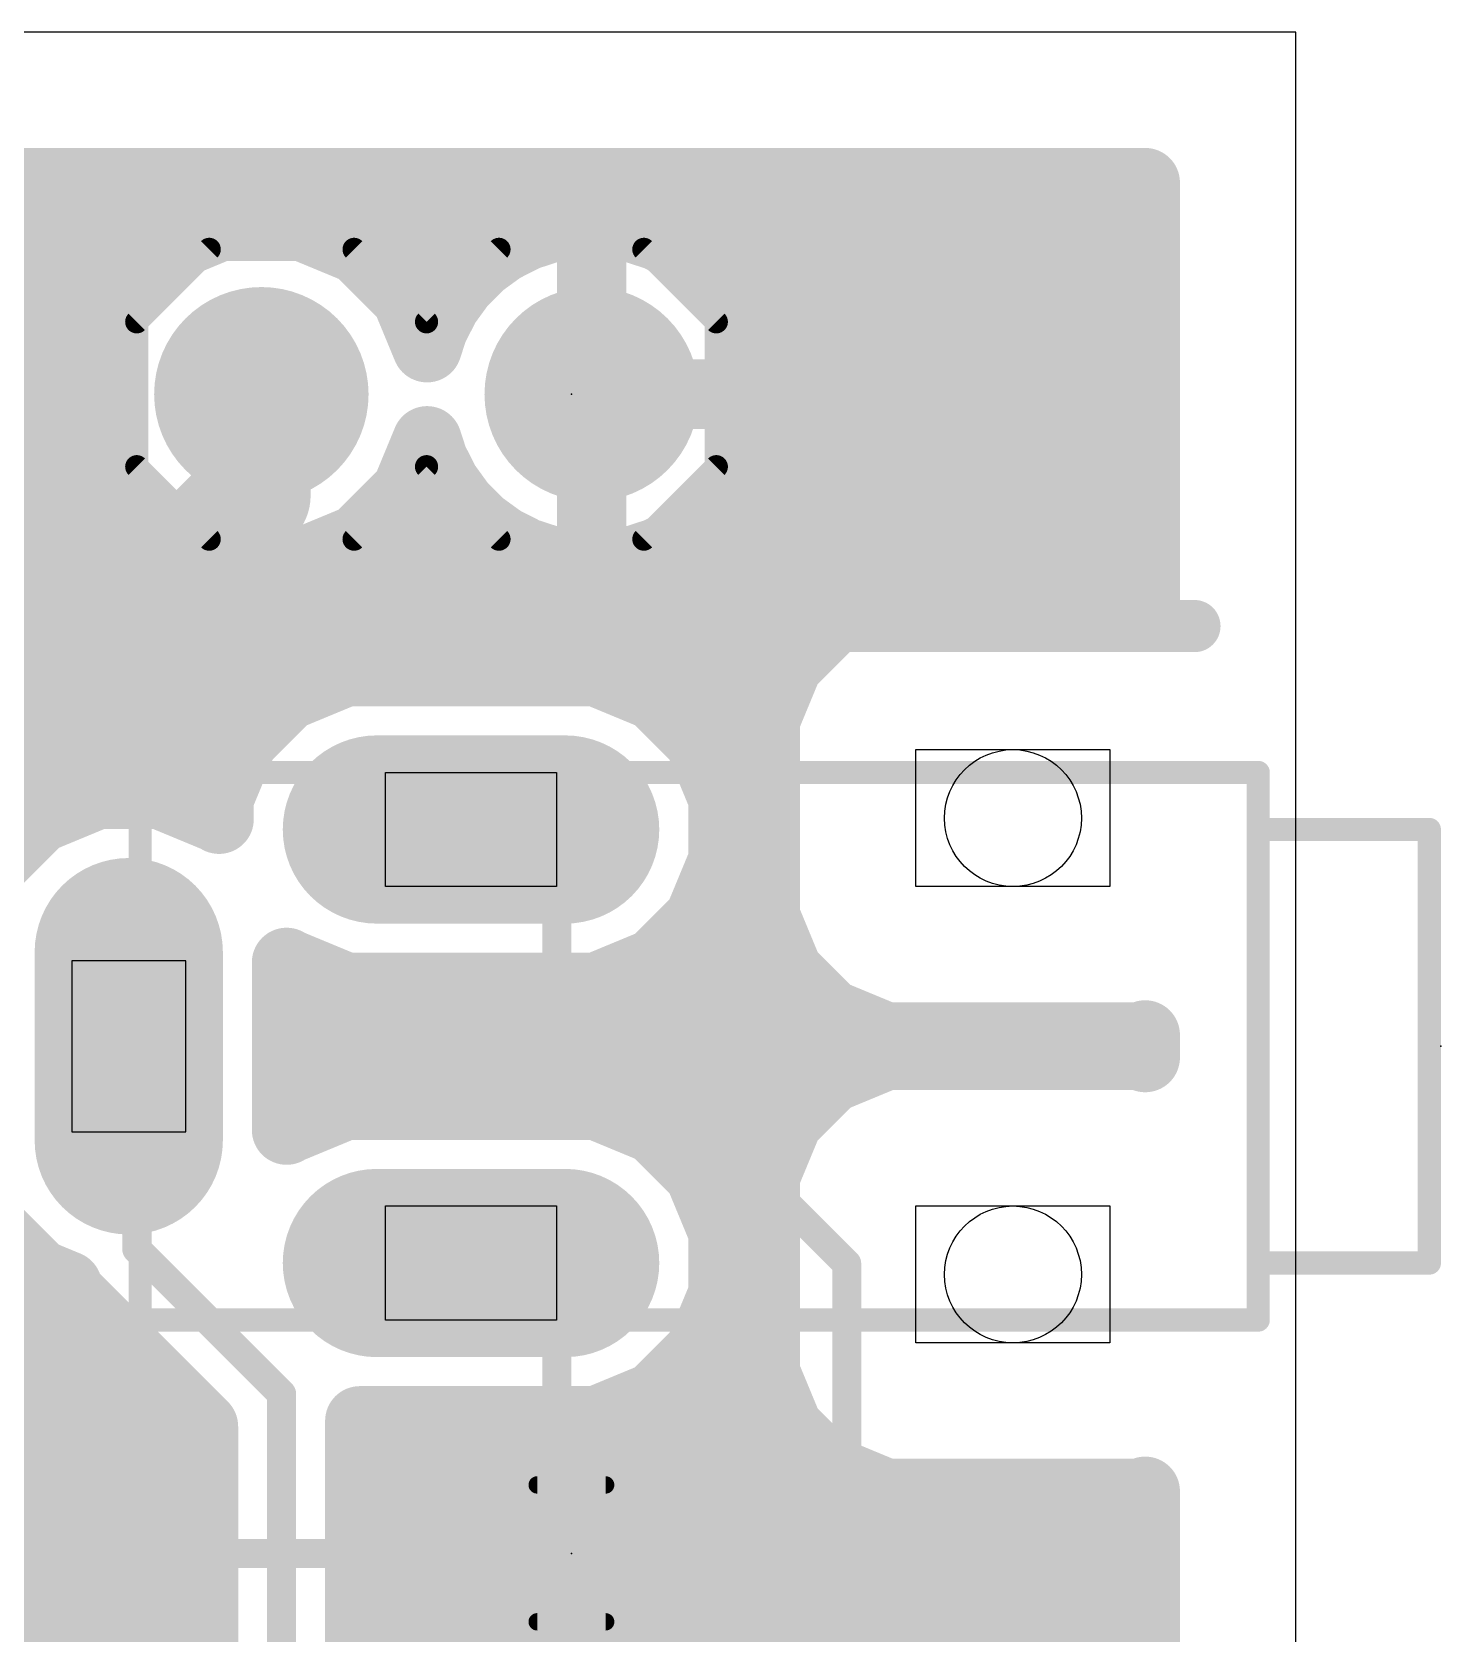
# Model space of a CAD drawing. Extents: x -0.2 to 38.1, y -0.7 to 65.1.
# Drawn here: x 25.75 to 38.1, y 50.73 to 64.77 of the extents above; entities that cross this region are included whole.
import ezdxf

# ---------------------------------------------------------------- set-up
doc = ezdxf.new("R2010")
doc.units = 0
for name, color, linetype in [('1', 22, 'CONTINUOUS'), ('16', 175, 'CONTINUOUS'), ('17', 82, 'CONTINUOUS'), ('20', 7, 'CONTINUOUS'), ('21', 253, 'CONTINUOUS'), ('23', 7, 'CONTINUOUS'), ('46', 140, 'CONTINUOUS'), ('51', 253, 'CONTINUOUS')]:
    doc.layers.add(name, color=color, linetype=linetype)

# ---------------------------------------------------------------- blocks, each defined once
blk = doc.blocks.new('RECT')
blk.add_solid([(-0.5, -0.5), (0.5, -0.5), (-0.5, 0.5), (0.5, 0.5)])
blk = doc.blocks.new('ROUNDP')
at = {"const_width": 0.5}
blk.add_lwpolyline([(0, -0.25, 1), (0, 0.25, 1), (0, -0.25)], format="xyb", dxfattribs=at)
blk = doc.blocks.new('LONGP100')
at = {"const_width": 1}
blk.add_lwpolyline([(-0.5, 0), (0.5, 0)], dxfattribs=at)
at = {"const_width": 0.5}
for points in [[(-0.5, 0.25, 1), (-0.5, -0.25)], [(0.5, -0.25, 1), (0.5, 0.25)]]:
    blk.add_lwpolyline(points, format="xyb", dxfattribs=at)

msp = doc.modelspace()

# ---------------------------------------------------------------- linework, layer by layer
at = {"layer": '1'}
for points, const_width in [([(27.686, 60.706), (27.686, 61.595)], 1.016), ([(27.686, 61.595), (27.7622, 61.595)], 0.6604), ([(22.225, 55.245), (27.686, 60.706)], 1.016), ([(30.353, 57.658), (29.6, 57.78)], 0.254), ([(30.353, 56.515), (30.353, 57.658)], 0.254), ([(32.893, 53.975), (30.353, 56.515)], 0.254), ([(30.353, 53.975), (29.6, 53.98)], 0.254), ([(30.353, 52.324), (30.353, 53.975)], 0.254), ([(32.893, 51.562), (32.893, 53.975)], 0.254), ([(30.48, 52.197), (30.353, 52.324)], 0.254), ([(30.48, 49.403), (30.48, 52.197)], 0.254), ([(35.052, 49.403), (32.893, 51.562)], 0.254), ([(25.273, 51.435), (29.58, 51.435)], 0.254), ([(31.496, 51.435), (31.38, 51.435)], 0.254), ([(31.496, 51.054), (31.496, 51.435)], 0.254), ([(33.655, 48.895), (31.496, 51.054)], 0.254)]:
    msp.add_lwpolyline(points, dxfattribs=dict(at, const_width=const_width))
for points, const_width in [([(27.94, 61.595, 1), (27.432, 61.595)], 0.508), ([(27.686, 61.7601, 1), (27.686, 61.4299)], 0.3302), ([(27.7622, 61.4299, 1), (27.7622, 61.7601)], 0.3302), ([(27.8656, 60.5264, 1), (27.5064, 60.8856)], 0.508), ([(27.432, 60.706, 1), (27.94, 60.706)], 0.508), ([(29.6102, 57.8427, 1), (29.5898, 57.7173)], 0.127), ([(30.4165, 57.658, 1), (30.2895, 57.658)], 0.127), ([(30.3428, 57.5953, 1), (30.3632, 57.7207)], 0.127), ([(30.3979, 56.5599, 1), (30.3081, 56.4701)], 0.127), ([(30.2895, 56.515, 1), (30.4165, 56.515)], 0.127), ([(29.6004, 54.0435, 1), (29.5996, 53.9165)], 0.127), ([(30.4165, 53.975, 1), (30.2895, 53.975)], 0.127), ([(30.3526, 53.9115, 1), (30.3534, 54.0385)], 0.127), ([(32.9565, 53.975, 1), (32.8295, 53.975)], 0.127), ([(32.8481, 53.9301, 1), (32.9379, 54.0199)], 0.127), ([(30.3979, 52.3689, 1), (30.3081, 52.2791)], 0.127), ([(30.2895, 52.324, 1), (30.4165, 52.324)], 0.127), ([(30.5435, 52.197, 1), (30.4165, 52.197)], 0.127), ([(30.4351, 52.1521, 1), (30.5249, 52.2419)], 0.127), ([(32.9379, 51.6069, 1), (32.8481, 51.5171)], 0.127), ([(29.58, 51.3715, 1), (29.58, 51.4985)], 0.127), ([(31.38, 51.4985, 1), (31.38, 51.3715)], 0.127), ([(31.5595, 51.435, 1), (31.4325, 51.435)], 0.127), ([(31.496, 51.3715, 1), (31.496, 51.4985)], 0.127), ([(32.8295, 51.562, 1), (32.9565, 51.562)], 0.127), ([(31.5409, 51.0989, 1), (31.4511, 51.0091)], 0.127), ([(31.4325, 51.054, 1), (31.5595, 51.054)], 0.127)]:
    msp.add_lwpolyline(points, format="xyb", dxfattribs=dict(at, const_width=const_width))
at = {"layer": '16'}
for points, const_width in [([(6.6298, 63.4492), (35.5092, 63.4492)], 0.6096), ([(35.5092, 63.4492), (35.5092, 59.7815)], 0.6096), ([(6.6557, 63.3984), (35.5092, 63.3984)], 0.6096), ([(27.4641, 63.0936), (26.9133, 62.8655)], 0.6096), ([(28.0603, 63.0936), (27.4641, 63.0936)], 0.6096), ([(28.6111, 62.8655), (28.0603, 63.0936)], 0.6096), ([(30.3069, 63.0567), (30.0825, 62.9838)], 0.6096), ([(30.5399, 63.0936), (30.3069, 63.0567)], 0.6096), ([(30.6578, 63.0936), (30.5399, 63.0936)], 0.6096), ([(30.7757, 63.0936), (30.6578, 63.0936)], 0.6096), ([(30.6578, 63.0936), (30.6578, 61.595)], 0.6096), ([(30.6578, 61.595), (30.6578, 63.0936)], 0.6096), ([(31.0087, 63.0567), (30.7757, 63.0936)], 0.6096), ([(31.2331, 62.9838), (31.0087, 63.0567)], 0.6096), ([(30.0825, 62.9838), (29.8724, 62.8767)], 0.6096), ([(31.4432, 62.8767), (31.2331, 62.9838)], 0.6096), ([(17.5942, 62.7888), (26.8367, 62.7888)], 0.6096), ([(26.9133, 62.8655), (26.4917, 62.4439)], 0.6096), ([(29.0327, 62.4439), (28.6111, 62.8655)], 0.6096), ([(28.6877, 62.7888), (29.7514, 62.7888)], 0.6096), ([(29.8724, 62.8767), (29.6815, 62.7381)], 0.6096), ([(30.6578, 62.7888), (30.6578, 62.7888)], 0.6096), ([(31.6341, 62.7381), (31.4432, 62.8767)], 0.6096), ([(31.5642, 62.7888), (35.5092, 62.7888)], 0.6096), ([(29.6815, 62.7381), (29.5147, 62.5713)], 0.6096), ([(31.8009, 62.5713), (31.6341, 62.7381)], 0.6096), ([(29.5147, 62.5713), (29.3761, 62.3804)], 0.6096), ([(31.9395, 62.3804), (31.8009, 62.5713)], 0.6096), ([(26.4917, 62.4439), (26.2636, 61.8931)], 0.6096), ([(29.2149, 62.0038), (29.0327, 62.4439)], 0.6096), ([(29.3761, 62.3804), (29.269, 62.1703)], 0.6096), ([(32.0466, 62.1703), (31.9395, 62.3804)], 0.6096), ([(18.0721, 62.1792), (26.3821, 62.1792)], 0.6096), ([(29.1423, 62.1792), (29.2736, 62.1792)], 0.6096), ([(29.269, 62.1703), (29.2149, 62.0038)], 0.6096), ([(30.6578, 62.1792), (30.6578, 62.1792)], 0.6096), ([(32.0421, 62.1792), (35.5092, 62.1792)], 0.6096), ([(32.1195, 61.9459), (32.0466, 62.1703)], 0.6096), ([(32.1564, 61.7129), (32.1195, 61.9459)], 0.6096), ([(26.2636, 61.8931), (26.2636, 61.2969)], 0.6096), ([(32.1564, 61.595), (32.1564, 61.7129)], 0.6096), ([(18.1864, 61.5696), (26.2636, 61.5696)], 0.6096), ([(30.6578, 60.0964), (30.6578, 61.595)], 0.6096), ([(30.6578, 61.595), (30.6578, 61.595)], 0.6096), ([(30.6578, 61.595), (30.6578, 60.0964)], 0.6096), ([(32.1564, 61.595), (30.6578, 61.595)], 0.6096), ([(30.6578, 61.595), (30.6578, 61.595)], 0.6096), ([(30.6578, 61.595), (32.1564, 61.595)], 0.6096), ([(30.6578, 61.595), (30.6578, 61.595)], 0.6096), ([(30.6578, 61.5696), (30.6578, 61.5696)], 0.6096), ([(32.1564, 61.4771), (32.1564, 61.595)], 0.6096), ([(32.1564, 61.5696), (35.5092, 61.5696)], 0.6096), ([(32.1195, 61.2441), (32.1564, 61.4771)], 0.6096), ([(26.2636, 61.2969), (26.4917, 60.7461)], 0.6096), ([(32.0466, 61.0197), (32.1195, 61.2441)], 0.6096), ([(29.0327, 60.7461), (29.2149, 61.1862)], 0.6096), ([(29.2149, 61.1862), (29.269, 61.0197)], 0.6096), ([(18.0462, 60.96), (26.4032, 60.96)], 0.6096), ([(29.1212, 60.96), (29.2994, 60.96)], 0.6096), ([(29.269, 61.0197), (29.3761, 60.8096)], 0.6096), ([(30.6578, 60.96), (30.6578, 60.96)], 0.6096), ([(31.9395, 60.8096), (32.0466, 61.0197)], 0.6096), ([(32.0162, 60.96), (35.5092, 60.96)], 0.6096), ([(29.3761, 60.8096), (29.5147, 60.6187)], 0.6096), ([(31.8009, 60.6187), (31.9395, 60.8096)], 0.6096), ([(26.4917, 60.7461), (26.9133, 60.3245)], 0.6096), ([(28.6111, 60.3245), (29.0327, 60.7461)], 0.6096), ([(29.5147, 60.6187), (29.6815, 60.4519)], 0.6096), ([(31.6341, 60.4519), (31.8009, 60.6187)], 0.6096), ([(29.6815, 60.4519), (29.8724, 60.3133)], 0.6096), ([(31.4432, 60.3133), (31.6341, 60.4519)], 0.6096), ([(17.5243, 60.3504), (26.8875, 60.3504)], 0.6096), ([(26.9133, 60.3245), (27.4641, 60.0964)], 0.6096), ([(28.0603, 60.0964), (28.6111, 60.3245)], 0.6096), ([(28.6369, 60.3504), (29.8213, 60.3504)], 0.6096), ([(29.8724, 60.3133), (30.0825, 60.2062)], 0.6096), ([(30.6578, 60.3504), (30.6578, 60.3504)], 0.6096), ([(31.2331, 60.2062), (31.4432, 60.3133)], 0.6096), ([(31.4943, 60.3504), (35.5092, 60.3504)], 0.6096), ([(27.4641, 60.0964), (28.0603, 60.0964)], 0.6096), ([(30.0825, 60.2062), (30.3069, 60.1333)], 0.6096), ([(30.3069, 60.1333), (30.5399, 60.0964)], 0.6096), ([(30.5399, 60.0964), (30.6578, 60.0964)], 0.6096), ([(30.6578, 60.0964), (30.7757, 60.0964)], 0.6096), ([(30.7757, 60.0964), (31.0087, 60.1333)], 0.6096), ([(31.0087, 60.1333), (31.2331, 60.2062)], 0.6096), ([(33.2373, 59.8008), (32.7518, 59.5997)], 0.6096), ([(35.4627, 59.8008), (33.2373, 59.8008)], 0.6096), ([(35.5092, 59.7815), (35.4627, 59.8008)], 0.6096), ([(14.732, 59.7408), (33.0924, 59.7408)], 0.6096), ([(32.7518, 59.5997), (32.3803, 59.2282)], 0.6096), ([(17.7841, 59.1312), (28.4211, 59.1312)], 0.6096), ([(28.4997, 59.1638), (27.9911, 58.9531)], 0.6096), ([(30.7003, 59.1638), (28.4997, 59.1638)], 0.6096), ([(31.2089, 58.9531), (30.7003, 59.1638)], 0.6096), ([(30.779, 59.1312), (32.3401, 59.1312)], 0.6096), ([(32.3803, 59.2282), (32.1792, 58.7427)], 0.6096), ([(27.9911, 58.9531), (27.6019, 58.5639)], 0.6096), ([(31.5981, 58.5639), (31.2089, 58.9531)], 0.6096), ([(32.1792, 58.7427), (32.1792, 57.0173)], 0.6096), ([(27.6019, 58.5639), (27.3912, 58.0553)], 0.6096), ([(31.8088, 58.0553), (31.5981, 58.5639)], 0.6096), ([(17.9988, 58.5216), (27.5844, 58.5216)], 0.6096), ([(31.6156, 58.5216), (32.1792, 58.5216)], 0.6096), ([(26.3247, 58.0888), (25.8161, 57.8781)], 0.6096), ([(26.8753, 58.0888), (26.3247, 58.0888)], 0.6096), ([(27.3839, 57.8781), (26.8753, 58.0888)], 0.6096), ([(27.3912, 58.0553), (27.3912, 57.8708)], 0.6096), ([(31.8088, 57.5047), (31.8088, 58.0553)], 0.6096), ([(17.9988, 57.912), (25.8979, 57.912)], 0.6096), ([(25.8161, 57.8781), (25.4269, 57.4889)], 0.6096), ([(27.3021, 57.912), (27.3912, 57.912)], 0.6096), ([(27.3912, 57.8708), (27.3839, 57.8781)], 0.6096), ([(31.8088, 57.912), (32.1792, 57.912)], 0.6096), ([(31.5981, 56.9961), (31.8088, 57.5047)], 0.6096), ([(31.725, 57.3024), (32.1792, 57.3024)], 0.6096), ([(31.2089, 56.6069), (31.5981, 56.9961)], 0.6096), ([(32.1792, 57.0173), (32.3803, 56.5318)], 0.6096), ([(27.9838, 55.1458), (27.9838, 56.6142)], 0.6096), ([(27.9838, 56.6142), (27.9911, 56.6069)], 0.6096), ([(27.9911, 56.6069), (28.4997, 56.3962)], 0.6096), ([(30.7003, 56.3962), (31.2089, 56.6069)], 0.6096), ([(31.2948, 56.6928), (32.3136, 56.6928)], 0.6096), ([(32.3803, 56.5318), (32.7518, 56.1603)], 0.6096), ([(28.4997, 56.3962), (30.7003, 56.3962)], 0.6096), ([(32.7518, 56.1603), (33.2373, 55.9592)], 0.6096), ([(27.9838, 56.0832), (32.9379, 56.0832)], 0.6096), ([(33.2373, 55.9592), (35.4627, 55.9592)], 0.6096), ([(35.4627, 55.9592), (35.5092, 55.9785)], 0.6096), ([(35.5092, 55.9785), (35.5092, 55.7815)], 0.6096), ([(33.2373, 55.8008), (32.7518, 55.5997)], 0.6096), ([(35.4627, 55.8008), (33.2373, 55.8008)], 0.6096), ([(35.5092, 55.7815), (35.4627, 55.8008)], 0.6096), ([(26.67, 55.245), (26.6, 55.88)], 0.254), ([(32.7518, 55.5997), (32.3803, 55.2282)], 0.6096), ([(27.9838, 55.4736), (32.6257, 55.4736)], 0.6096), ([(28.4997, 55.3638), (27.9911, 55.1531)], 0.6096), ([(30.7003, 55.3638), (28.4997, 55.3638)], 0.6096), ([(31.2089, 55.1531), (30.7003, 55.3638)], 0.6096), ([(32.3803, 55.2282), (32.1792, 54.7427)], 0.6096), ([(26.67, 54.102), (26.67, 55.245)], 0.254), ([(27.9911, 55.1531), (27.9838, 55.1458)], 0.6096), ([(31.5981, 54.7639), (31.2089, 55.1531)], 0.6096), ([(31.498, 54.864), (32.2294, 54.864)], 0.6096), ([(31.8088, 54.2553), (31.5981, 54.7639)], 0.6096), ([(32.1792, 54.7427), (32.1792, 53.0173)], 0.6096), ([(25.4269, 54.2711), (25.8161, 53.8819)], 0.6096), ([(31.8088, 53.7047), (31.8088, 54.2553)], 0.6096), ([(31.8088, 54.2544), (32.1792, 54.2544)], 0.6096), ([(27.94, 52.832), (26.67, 54.102)], 0.254), ([(25.8161, 53.8819), (26.0609, 53.7805)], 0.6096), ([(26.0609, 53.7805), (26.0886, 53.7135)], 0.6096), ([(17.9988, 53.6448), (26.1573, 53.6448)], 0.6096), ([(26.0886, 53.7135), (27.2542, 52.5479)], 0.6096), ([(31.5981, 53.1961), (31.8088, 53.7047)], 0.6096), ([(31.784, 53.6448), (32.1792, 53.6448)], 0.6096), ([(31.2089, 52.8069), (31.5981, 53.1961)], 0.6096), ([(17.9988, 53.0352), (26.7669, 53.0352)], 0.6096), ([(31.4372, 53.0352), (32.1792, 53.0352)], 0.6096), ([(32.1792, 53.0173), (32.3803, 52.5318)], 0.6096), ([(30.7003, 52.5962), (31.2089, 52.8069)], 0.6096), ([(27.94, 49.657), (27.94, 52.832)], 0.254), ([(27.2542, 52.5479), (27.2542, 49.5206)], 0.6096), ([(28.6258, 49.9411), (28.6258, 52.5962)], 0.6096), ([(28.6258, 52.5962), (30.7003, 52.5962)], 0.6096), ([(32.3803, 52.5318), (32.7518, 52.1603)], 0.6096), ([(18.2673, 52.4256), (27.2542, 52.4256)], 0.6096), ([(28.6258, 52.4256), (32.4865, 52.4256)], 0.6096), ([(32.7518, 52.1603), (33.2373, 51.9592)], 0.6096), ([(33.2373, 51.9592), (35.4627, 51.9592)], 0.6096), ([(35.4627, 51.9592), (35.5092, 51.9785)], 0.6096), ([(35.5092, 51.9785), (35.5092, 10.7188)], 0.6096), ([(18.8769, 51.816), (27.2542, 51.816)], 0.6096), ([(28.6258, 51.816), (35.5092, 51.816)], 0.6096), ([(19.1008, 51.2064), (27.2542, 51.2064)], 0.6096), ([(28.6258, 51.2064), (35.5092, 51.2064)], 0.6096), ([(19.1008, 50.5968), (27.2542, 50.5968)], 0.6096), ([(28.6258, 50.5968), (35.5092, 50.5968)], 0.6096)]:
    msp.add_lwpolyline(points, dxfattribs=dict(at, const_width=const_width))
for points, const_width in [([(35.6616, 63.4492, 1), (35.3568, 63.4492)], 0.3048), ([(35.5092, 63.2968, 1), (35.5092, 63.6016)], 0.3048), ([(35.5092, 63.246, 1), (35.5092, 63.5508)], 0.3048), ([(27.4641, 63.246, 1), (27.4641, 62.9412)], 0.3048), ([(27.5224, 62.9528, 1), (27.4058, 63.2344)], 0.3048), ([(28.1186, 63.2344, 1), (28.002, 62.9528)], 0.3048), ([(28.0603, 62.9412, 1), (28.0603, 63.246)], 0.3048), ([(30.283, 63.2072, 1), (30.3307, 62.9062)], 0.3048), ([(30.354, 62.9118, 1), (30.2598, 63.2016)], 0.3048), ([(30.5399, 63.246, 1), (30.5399, 62.9412)], 0.3048), ([(30.6578, 63.246, 1), (30.6578, 62.9412)], 0.3048), ([(30.8102, 63.0936, 1), (30.5054, 63.0936)], 0.3048), ([(30.8102, 63.0936, 1), (30.5054, 63.0936)], 0.3048), ([(30.5637, 62.9431, 1), (30.516, 63.2441)], 0.3048), ([(30.7996, 63.2441, 1), (30.7519, 62.9431)], 0.3048), ([(30.6578, 62.9412, 1), (30.6578, 63.246)], 0.3048), ([(30.7757, 62.9412, 1), (30.7757, 63.246)], 0.3048), ([(31.0558, 63.2016, 1), (30.9616, 62.9118)], 0.3048), ([(30.9849, 62.9062, 1), (31.0326, 63.2072)], 0.3048), ([(30.0354, 63.1287, 1), (30.1296, 62.8389)], 0.3048), ([(30.1517, 62.848, 1), (30.0133, 63.1196)], 0.3048), ([(31.3022, 63.1196, 1), (31.1639, 62.848)], 0.3048), ([(31.186, 62.8389, 1), (31.2802, 63.1287)], 0.3048), ([(26.855, 63.0062, 1), (26.9716, 62.7247)], 0.3048), ([(27.0211, 62.7577, 1), (26.8055, 62.9732)], 0.3048), ([(26.8367, 62.6364, 1), (26.8367, 62.9412)], 0.3048), ([(28.7189, 62.9732, 1), (28.5033, 62.7577)], 0.3048), ([(28.6877, 62.9412, 1), (28.6877, 62.6364)], 0.3048), ([(28.5528, 62.7247, 1), (28.6694, 63.0062)], 0.3048), ([(29.8032, 63.0125, 1), (29.9415, 62.7409)], 0.3048), ([(29.7514, 62.6364, 1), (29.7514, 62.9412)], 0.3048), ([(29.9619, 62.7534, 1), (29.7828, 63)], 0.3048), ([(30.6578, 62.9412, 1), (30.6578, 62.6364)], 0.3048), ([(30.6578, 62.6364, 1), (30.6578, 62.9412)], 0.3048), ([(31.5328, 63, 1), (31.3537, 62.7534)], 0.3048), ([(31.3741, 62.7409, 1), (31.5124, 63.0125)], 0.3048), ([(31.5642, 62.9412, 1), (31.5642, 62.6364)], 0.3048), ([(35.5092, 62.6364, 1), (35.5092, 62.9412)], 0.3048), ([(29.5919, 62.8614, 1), (29.7711, 62.6148)], 0.3048), ([(29.7893, 62.6303, 1), (29.5738, 62.8458)], 0.3048), ([(31.7418, 62.8458, 1), (31.5263, 62.6303)], 0.3048), ([(31.5445, 62.6148, 1), (31.7237, 62.8614)], 0.3048), ([(29.407, 62.679, 1), (29.6225, 62.4635)], 0.3048), ([(29.638, 62.4817, 1), (29.3914, 62.6609)], 0.3048), ([(31.9242, 62.6609, 1), (31.6776, 62.4817)], 0.3048), ([(31.6931, 62.4635, 1), (31.9086, 62.679)], 0.3048), ([(26.384, 62.5517, 1), (26.5995, 62.3361)], 0.3048), ([(26.6325, 62.3856, 1), (26.3509, 62.5022)], 0.3048), ([(29.1734, 62.5022, 1), (28.8919, 62.3856)], 0.3048), ([(28.9249, 62.3361, 1), (29.1404, 62.5517)], 0.3048), ([(29.5119, 62.3113, 1), (29.2403, 62.4496)], 0.3048), ([(32.0753, 62.4496, 1), (31.8037, 62.3113)], 0.3048), ([(29.2528, 62.47, 1), (29.4994, 62.2909)], 0.3048), ([(31.8162, 62.2909, 1), (32.0628, 62.47)], 0.3048), ([(26.3821, 62.0268, 1), (26.3821, 62.3316)], 0.3048), ([(29.1423, 62.3316, 1), (29.1423, 62.0268)], 0.3048), ([(29.1332, 62.2394, 1), (29.4048, 62.1011)], 0.3048), ([(29.4139, 62.1232, 1), (29.1241, 62.2174)], 0.3048), ([(29.2736, 62.0268, 1), (29.2736, 62.3316)], 0.3048), ([(30.6578, 62.3316, 1), (30.6578, 62.0268)], 0.3048), ([(30.6578, 62.0268, 1), (30.6578, 62.3316)], 0.3048), ([(32.0421, 62.3316, 1), (32.0421, 62.0268)], 0.3048), ([(32.1915, 62.2174, 1), (31.9017, 62.1232)], 0.3048), ([(31.9108, 62.1011, 1), (32.1824, 62.2394)], 0.3048), ([(35.5092, 62.0268, 1), (35.5092, 62.3316)], 0.3048), ([(29.0741, 61.9455, 1), (29.3557, 62.0622)], 0.3048), ([(32.27, 61.9698, 1), (31.969, 61.9221)], 0.3048), ([(26.416, 61.8931, 1), (26.1112, 61.8931)], 0.3048), ([(26.1228, 61.9514, 1), (26.4044, 61.8348)], 0.3048), ([(29.07, 62.0509, 1), (29.3599, 61.9567)], 0.3048), ([(31.9746, 61.8988, 1), (32.2644, 61.993)], 0.3048), ([(32.3088, 61.7129, 1), (32.004, 61.7129)], 0.3048), ([(26.2636, 61.4172, 1), (26.2636, 61.722)], 0.3048), ([(30.8102, 61.595, 1), (30.5054, 61.595)], 0.3048), ([(30.6578, 61.7474, 1), (30.6578, 61.4426)], 0.3048), ([(30.8102, 61.595, 1), (30.5054, 61.595)], 0.3048), ([(30.6578, 61.7474, 1), (30.6578, 61.4426)], 0.3048), ([(30.8102, 61.595, 1), (30.5054, 61.595)], 0.3048), ([(30.6578, 61.7474, 1), (30.6578, 61.4426)], 0.3048), ([(30.6578, 61.7474, 1), (30.6578, 61.4426)], 0.3048), ([(30.6578, 61.722, 1), (30.6578, 61.4172)], 0.3048), ([(30.6578, 61.4426, 1), (30.6578, 61.7474)], 0.3048), ([(30.6578, 61.4426, 1), (30.6578, 61.7474)], 0.3048), ([(30.6578, 61.4172, 1), (30.6578, 61.722)], 0.3048), ([(32.3088, 61.595, 1), (32.004, 61.595)], 0.3048), ([(32.1564, 61.722, 1), (32.1564, 61.4172)], 0.3048), ([(32.0059, 61.6891, 1), (32.3069, 61.7368)], 0.3048), ([(32.1564, 61.4426, 1), (32.1564, 61.7474)], 0.3048), ([(32.1564, 61.4426, 1), (32.1564, 61.7474)], 0.3048), ([(35.5092, 61.4172, 1), (35.5092, 61.722)], 0.3048), ([(30.5054, 61.595, 1), (30.8102, 61.595)], 0.3048), ([(30.5054, 61.595, 1), (30.8102, 61.595)], 0.3048), ([(30.5054, 61.595, 1), (30.8102, 61.595)], 0.3048), ([(32.004, 61.595, 1), (32.3088, 61.595)], 0.3048), ([(32.3069, 61.4532, 1), (32.0059, 61.5009)], 0.3048), ([(26.4044, 61.3552, 1), (26.1228, 61.2386)], 0.3048), ([(32.2644, 61.197, 1), (31.9746, 61.2912)], 0.3048), ([(32.004, 61.4771, 1), (32.3088, 61.4771)], 0.3048), ([(26.1112, 61.2969, 1), (26.416, 61.2969)], 0.3048), ([(29.3599, 61.2332, 1), (29.07, 61.1391)], 0.3048), ([(29.3557, 61.1278, 1), (29.0741, 61.2445)], 0.3048), ([(31.969, 61.2679, 1), (32.27, 61.2202)], 0.3048), ([(26.4032, 60.8076, 1), (26.4032, 61.1124)], 0.3048), ([(29.1212, 61.1124, 1), (29.1212, 60.8076)], 0.3048), ([(29.4048, 61.0889, 1), (29.1332, 60.9505)], 0.3048), ([(29.2994, 60.8076, 1), (29.2994, 61.1124)], 0.3048), ([(30.6578, 61.1124, 1), (30.6578, 60.8076)], 0.3048), ([(30.6578, 60.8076, 1), (30.6578, 61.1124)], 0.3048), ([(32.0162, 61.1124, 1), (32.0162, 60.8076)], 0.3048), ([(32.1824, 60.9505, 1), (31.9108, 61.0889)], 0.3048), ([(35.5092, 60.8076, 1), (35.5092, 61.1124)], 0.3048), ([(29.1241, 60.9726, 1), (29.4139, 61.0668)], 0.3048), ([(29.4994, 60.8991, 1), (29.2528, 60.72)], 0.3048), ([(32.0628, 60.72, 1), (31.8162, 60.8991)], 0.3048), ([(31.9017, 61.0668, 1), (32.1915, 60.9726)], 0.3048), ([(26.5995, 60.8539, 1), (26.384, 60.6383)], 0.3048), ([(26.3509, 60.6878, 1), (26.6325, 60.8044)], 0.3048), ([(28.8919, 60.8044, 1), (29.1734, 60.6878)], 0.3048), ([(29.1404, 60.6383, 1), (28.9249, 60.8539)], 0.3048), ([(29.2403, 60.7404, 1), (29.5119, 60.8787)], 0.3048), ([(31.8037, 60.8787, 1), (32.0753, 60.7404)], 0.3048), ([(29.6225, 60.7265, 1), (29.407, 60.511)], 0.3048), ([(29.3914, 60.5291, 1), (29.638, 60.7083)], 0.3048), ([(31.6776, 60.7083, 1), (31.9242, 60.5291)], 0.3048), ([(31.9086, 60.511, 1), (31.6931, 60.7265)], 0.3048), ([(29.7711, 60.5752, 1), (29.5919, 60.3286)], 0.3048), ([(29.5738, 60.3442, 1), (29.7893, 60.5597)], 0.3048), ([(31.5263, 60.5597, 1), (31.7418, 60.3442)], 0.3048), ([(31.7237, 60.3286, 1), (31.5445, 60.5752)], 0.3048), ([(26.9716, 60.4653, 1), (26.855, 60.1837)], 0.3048), ([(26.8055, 60.2168, 1), (27.0211, 60.4323)], 0.3048), ([(26.8875, 60.198, 1), (26.8875, 60.5028)], 0.3048), ([(28.5033, 60.4323, 1), (28.7189, 60.2168)], 0.3048), ([(28.6369, 60.5028, 1), (28.6369, 60.198)], 0.3048), ([(28.6694, 60.1837, 1), (28.5528, 60.4653)], 0.3048), ([(29.9415, 60.4491, 1), (29.8032, 60.1775)], 0.3048), ([(29.7828, 60.19, 1), (29.9619, 60.4366)], 0.3048), ([(29.8213, 60.198, 1), (29.8213, 60.5028)], 0.3048), ([(30.6578, 60.5028, 1), (30.6578, 60.198)], 0.3048), ([(30.6578, 60.198, 1), (30.6578, 60.5028)], 0.3048), ([(31.3537, 60.4366, 1), (31.5328, 60.19)], 0.3048), ([(31.4943, 60.5028, 1), (31.4943, 60.198)], 0.3048), ([(31.5124, 60.1775, 1), (31.3741, 60.4491)], 0.3048), ([(35.5092, 60.198, 1), (35.5092, 60.5028)], 0.3048), ([(27.4641, 60.2488, 1), (27.4641, 59.944)], 0.3048), ([(27.4058, 59.9556, 1), (27.5224, 60.2372)], 0.3048), ([(28.002, 60.2372, 1), (28.1186, 59.9556)], 0.3048), ([(28.0603, 59.944, 1), (28.0603, 60.2488)], 0.3048), ([(30.1296, 60.3511, 1), (30.0354, 60.0613)], 0.3048), ([(30.0133, 60.0704, 1), (30.1517, 60.342)], 0.3048), ([(30.3307, 60.2838, 1), (30.283, 59.9828)], 0.3048), ([(30.2598, 59.9884, 1), (30.354, 60.2782)], 0.3048), ([(30.5399, 60.2488, 1), (30.5399, 59.944)], 0.3048), ([(30.6578, 60.2488, 1), (30.6578, 59.944)], 0.3048), ([(30.516, 59.9459, 1), (30.5637, 60.2469)], 0.3048), ([(30.7519, 60.2469, 1), (30.7996, 59.9459)], 0.3048), ([(30.6578, 59.944, 1), (30.6578, 60.2488)], 0.3048), ([(30.7757, 59.944, 1), (30.7757, 60.2488)], 0.3048), ([(30.9616, 60.2782, 1), (31.0558, 59.9884)], 0.3048), ([(31.0326, 59.9828, 1), (30.9849, 60.2838)], 0.3048), ([(31.1639, 60.342, 1), (31.3022, 60.0704)], 0.3048), ([(31.2802, 60.0613, 1), (31.186, 60.3511)], 0.3048), ([(30.5054, 60.0964, 1), (30.8102, 60.0964)], 0.3048), ([(30.5054, 60.0964, 1), (30.8102, 60.0964)], 0.3048), ([(33.2373, 59.9532, 1), (33.2373, 59.6484)], 0.3048), ([(33.2956, 59.66, 1), (33.179, 59.9416)], 0.3048), ([(35.521, 59.9416, 1), (35.4044, 59.66)], 0.3048), ([(35.4627, 59.6484, 1), (35.4627, 59.9532)], 0.3048), ([(33.0924, 59.5884, 1), (33.0924, 59.8932)], 0.3048), ([(35.4509, 59.6407, 1), (35.5675, 59.9223)], 0.3048), ([(32.6935, 59.7405, 1), (32.8101, 59.4589)], 0.3048), ([(32.8596, 59.492, 1), (32.6441, 59.7075)], 0.3048), ([(35.3568, 59.7815, 1), (35.6616, 59.7815)], 0.3048), ([(28.4997, 59.3162, 1), (28.4997, 59.0114)], 0.3048), ([(28.4211, 58.9788, 1), (28.4211, 59.2836)], 0.3048), ([(28.5581, 59.023, 1), (28.4414, 59.3046)], 0.3048), ([(30.7586, 59.3046, 1), (30.6419, 59.023)], 0.3048), ([(30.779, 59.2836, 1), (30.779, 58.9788)], 0.3048), ([(30.7003, 59.0114, 1), (30.7003, 59.3162)], 0.3048), ([(32.2725, 59.3359, 1), (32.488, 59.1204)], 0.3048), ([(32.5211, 59.1699, 1), (32.2395, 59.2865)], 0.3048), ([(32.3401, 58.9788, 1), (32.3401, 59.2836)], 0.3048), ([(28.0989, 58.8454, 1), (27.8834, 59.0609)], 0.3048), ([(31.3166, 59.0609, 1), (31.1011, 58.8454)], 0.3048), ([(27.9328, 59.0939, 1), (28.0495, 58.8123)], 0.3048), ([(31.1505, 58.8123, 1), (31.2672, 59.0939)], 0.3048), ([(32.3316, 58.7427, 1), (32.0268, 58.7427)], 0.3048), ([(27.7427, 58.5055, 1), (27.4611, 58.6222)], 0.3048), ([(31.7389, 58.6222, 1), (31.4573, 58.5055)], 0.3048), ([(32.0384, 58.801, 1), (32.32, 58.6844)], 0.3048), ([(27.4941, 58.6716, 1), (27.7096, 58.4561)], 0.3048), ([(27.5844, 58.3692, 1), (27.5844, 58.674)], 0.3048), ([(31.6156, 58.674, 1), (31.6156, 58.3692)], 0.3048), ([(31.4904, 58.4561, 1), (31.7059, 58.6716)], 0.3048), ([(32.1792, 58.3692, 1), (32.1792, 58.674)], 0.3048), ([(26.3247, 58.2412, 1), (26.3247, 57.9364)], 0.3048), ([(26.3831, 57.948, 1), (26.2664, 58.2296)], 0.3048), ([(26.9336, 58.2296, 1), (26.8169, 57.948)], 0.3048), ([(26.8753, 57.9364, 1), (26.8753, 58.2412)], 0.3048), ([(27.5436, 58.0553, 1), (27.2388, 58.0553)], 0.3048), ([(31.9612, 58.0553, 1), (31.6564, 58.0553)], 0.3048), ([(25.7578, 58.0189, 1), (25.8745, 57.7373)], 0.3048), ([(25.9239, 57.7704, 1), (25.7084, 57.9859)], 0.3048), ([(25.8979, 57.7596, 1), (25.8979, 58.0644)], 0.3048), ([(27.3021, 58.0644, 1), (27.3021, 57.7596)], 0.3048), ([(27.4916, 57.9859, 1), (27.2761, 57.7704)], 0.3048), ([(27.2504, 58.1136, 1), (27.532, 57.9969)], 0.3048), ([(27.3255, 57.7373, 1), (27.4422, 58.0189)], 0.3048), ([(27.3912, 57.7596, 1), (27.3912, 58.0644)], 0.3048), ([(31.8088, 58.0644, 1), (31.8088, 57.7596)], 0.3048), ([(31.668, 57.9969, 1), (31.9496, 58.1136)], 0.3048), ([(32.1792, 57.7596, 1), (32.1792, 58.0644)], 0.3048), ([(27.2388, 57.8708, 1), (27.5436, 57.8708)], 0.3048), ([(27.2834, 57.763, 1), (27.499, 57.9785)], 0.3048), ([(31.9496, 57.4464, 1), (31.668, 57.5631)], 0.3048), ([(31.725, 57.4548, 1), (31.725, 57.15)], 0.3048), ([(31.6564, 57.5047, 1), (31.9612, 57.5047)], 0.3048), ([(32.1792, 57.15, 1), (32.1792, 57.4548)], 0.3048), ([(31.7059, 56.8884, 1), (31.4904, 57.1039)], 0.3048), ([(32.32, 57.0756, 1), (32.0384, 56.959)], 0.3048), ([(31.4573, 57.0545, 1), (31.7389, 56.9378)], 0.3048), ([(32.0268, 57.0173, 1), (32.3316, 57.0173)], 0.3048), ([(28.0916, 56.722, 1), (27.876, 56.5065)], 0.3048), ([(28.1362, 56.6142, 1), (27.8314, 56.6142)], 0.3048), ([(28.0495, 56.7477, 1), (27.9328, 56.4661)], 0.3048), ([(31.2948, 56.8452, 1), (31.2948, 56.5404)], 0.3048), ([(31.2672, 56.4661, 1), (31.1505, 56.7477)], 0.3048), ([(32.3136, 56.5404, 1), (32.3136, 56.8452)], 0.3048), ([(27.8834, 56.4991, 1), (28.0989, 56.7146)], 0.3048), ([(31.1011, 56.7146, 1), (31.3166, 56.4991)], 0.3048), ([(32.488, 56.6396, 1), (32.2725, 56.4241)], 0.3048), ([(32.2395, 56.4735, 1), (32.5211, 56.5901)], 0.3048), ([(28.4997, 56.5486, 1), (28.4997, 56.2438)], 0.3048), ([(28.4414, 56.2554, 1), (28.5581, 56.537)], 0.3048), ([(30.6419, 56.537, 1), (30.7586, 56.2554)], 0.3048), ([(30.7003, 56.2438, 1), (30.7003, 56.5486)], 0.3048), ([(32.8101, 56.3011, 1), (32.6935, 56.0195)], 0.3048), ([(27.9838, 56.2356, 1), (27.9838, 55.9308)], 0.3048), ([(32.6441, 56.0525, 1), (32.8596, 56.268)], 0.3048), ([(32.9379, 55.9308, 1), (32.9379, 56.2356)], 0.3048), ([(33.2373, 56.1116, 1), (33.2373, 55.8068)], 0.3048), ([(33.179, 55.8184, 1), (33.2956, 56.1)], 0.3048), ([(35.4044, 56.1, 1), (35.521, 55.8184)], 0.3048), ([(35.6616, 55.9785, 1), (35.3568, 55.9785)], 0.3048), ([(35.5675, 55.8377, 1), (35.4509, 56.1193)], 0.3048), ([(35.4627, 55.8068, 1), (35.4627, 56.1116)], 0.3048), ([(33.2373, 55.9532, 1), (33.2373, 55.6484)], 0.3048), ([(33.2956, 55.66, 1), (33.179, 55.9416)], 0.3048), ([(35.521, 55.9416, 1), (35.4044, 55.66)], 0.3048), ([(35.4509, 55.6407, 1), (35.5675, 55.9223)], 0.3048), ([(35.4627, 55.6484, 1), (35.4627, 55.9532)], 0.3048), ([(26.6631, 55.887, 1), (26.5369, 55.873)], 0.127), ([(32.6935, 55.7405, 1), (32.8101, 55.4589)], 0.3048), ([(32.8596, 55.492, 1), (32.6441, 55.7075)], 0.3048), ([(35.3568, 55.7815, 1), (35.6616, 55.7815)], 0.3048), ([(27.9838, 55.626, 1), (27.9838, 55.3212)], 0.3048), ([(32.6257, 55.3212, 1), (32.6257, 55.626)], 0.3048), ([(28.4997, 55.5162, 1), (28.4997, 55.2114)], 0.3048), ([(28.5581, 55.223, 1), (28.4414, 55.5046)], 0.3048), ([(30.7586, 55.5046, 1), (30.6419, 55.223)], 0.3048), ([(30.7003, 55.2114, 1), (30.7003, 55.5162)], 0.3048), ([(32.2725, 55.3359, 1), (32.488, 55.1204)], 0.3048), ([(32.5211, 55.1699, 1), (32.2395, 55.2865)], 0.3048), ([(26.7335, 55.245, 1), (26.6065, 55.245)], 0.127), ([(27.876, 55.2535, 1), (28.0916, 55.038)], 0.3048), ([(27.9328, 55.2939, 1), (28.0495, 55.0123)], 0.3048), ([(28.0989, 55.0454, 1), (27.8834, 55.2609)], 0.3048), ([(31.3166, 55.2609, 1), (31.1011, 55.0454)], 0.3048), ([(31.1505, 55.0123, 1), (31.2672, 55.2939)], 0.3048), ([(26.6069, 55.238, 1), (26.7331, 55.252)], 0.127), ([(27.8314, 55.1458, 1), (28.1362, 55.1458)], 0.3048), ([(31.498, 55.0164, 1), (31.498, 54.7116)], 0.3048), ([(31.7389, 54.8222, 1), (31.4573, 54.7055)], 0.3048), ([(32.3316, 54.7427, 1), (32.0268, 54.7427)], 0.3048), ([(32.2294, 54.7116, 1), (32.2294, 55.0164)], 0.3048), ([(31.4904, 54.6561, 1), (31.7059, 54.8716)], 0.3048), ([(32.0384, 54.801, 1), (32.32, 54.6844)], 0.3048), ([(31.9612, 54.2553, 1), (31.6564, 54.2553)], 0.3048), ([(31.8088, 54.4068, 1), (31.8088, 54.102)], 0.3048), ([(32.1792, 54.102, 1), (32.1792, 54.4068)], 0.3048), ([(31.668, 54.1969, 1), (31.9496, 54.3136)], 0.3048), ([(26.7149, 54.1469, 1), (26.6251, 54.0571)], 0.127), ([(25.8745, 54.0227, 1), (25.7578, 53.7411)], 0.3048), ([(25.7084, 53.7741, 1), (25.9239, 53.9896)], 0.3048), ([(26.2017, 53.8388, 1), (25.9201, 53.7222)], 0.3048), ([(26.0025, 53.6397, 1), (26.1192, 53.9213)], 0.3048), ([(26.6065, 54.102, 1), (26.7335, 54.102)], 0.127), ([(26.1964, 53.8213, 1), (25.9808, 53.6058)], 0.3048), ([(25.9478, 53.6552, 1), (26.2294, 53.7718)], 0.3048), ([(26.1573, 53.4924, 1), (26.1573, 53.7972)], 0.3048), ([(31.784, 53.7972, 1), (31.784, 53.4924)], 0.3048), ([(31.9496, 53.6464, 1), (31.668, 53.7631)], 0.3048), ([(32.1792, 53.4924, 1), (32.1792, 53.7972)], 0.3048), ([(31.6564, 53.7047, 1), (31.9612, 53.7047)], 0.3048), ([(31.7059, 53.0884, 1), (31.4904, 53.3039)], 0.3048), ([(31.4573, 53.2545, 1), (31.7389, 53.1378)], 0.3048), ([(26.7669, 52.8828, 1), (26.7669, 53.1876)], 0.3048), ([(31.4372, 53.1876, 1), (31.4372, 52.8828)], 0.3048), ([(32.32, 53.0756, 1), (32.0384, 52.959)], 0.3048), ([(32.1792, 52.8828, 1), (32.1792, 53.1876)], 0.3048), ([(31.2672, 52.6661, 1), (31.1505, 52.9477)], 0.3048), ([(32.0268, 53.0173, 1), (32.3316, 53.0173)], 0.3048), ([(28.0035, 52.832, 1), (27.8765, 52.832)], 0.127), ([(27.8951, 52.7871, 1), (27.9849, 52.8769)], 0.127), ([(31.1011, 52.9146, 1), (31.3166, 52.6991)], 0.3048), ([(27.4066, 52.5479, 1), (27.1018, 52.5479)], 0.3048), ([(27.1464, 52.4402, 1), (27.362, 52.6557)], 0.3048), ([(28.7782, 52.5962, 1), (28.4734, 52.5962)], 0.3048), ([(28.6258, 52.7486, 1), (28.6258, 52.4438)], 0.3048), ([(30.6419, 52.737, 1), (30.7586, 52.4554)], 0.3048), ([(30.7003, 52.4438, 1), (30.7003, 52.7486)], 0.3048), ([(32.488, 52.6396, 1), (32.2725, 52.4241)], 0.3048), ([(27.2542, 52.2732, 1), (27.2542, 52.578)], 0.3048), ([(28.6258, 52.578, 1), (28.6258, 52.2732)], 0.3048), ([(32.2395, 52.4735, 1), (32.5211, 52.5901)], 0.3048), ([(32.4865, 52.2732, 1), (32.4865, 52.578)], 0.3048), ([(32.8101, 52.3011, 1), (32.6935, 52.0195)], 0.3048), ([(32.6441, 52.0525, 1), (32.8596, 52.268)], 0.3048), ([(33.2373, 52.1116, 1), (33.2373, 51.8068)], 0.3048), ([(33.179, 51.8184, 1), (33.2956, 52.1)], 0.3048), ([(35.4044, 52.1, 1), (35.521, 51.8184)], 0.3048), ([(35.6616, 51.9785, 1), (35.3568, 51.9785)], 0.3048), ([(35.5675, 51.8377, 1), (35.4509, 52.1193)], 0.3048), ([(35.4627, 51.8068, 1), (35.4627, 52.1116)], 0.3048), ([(27.2542, 51.6636, 1), (27.2542, 51.9684)], 0.3048), ([(28.6258, 51.9684, 1), (28.6258, 51.6636)], 0.3048), ([(35.5092, 51.6636, 1), (35.5092, 51.9684)], 0.3048), ([(27.2542, 51.054, 1), (27.2542, 51.3588)], 0.3048), ([(28.6258, 51.3588, 1), (28.6258, 51.054)], 0.3048), ([(35.5092, 51.054, 1), (35.5092, 51.3588)], 0.3048), ([(27.2542, 50.4444, 1), (27.2542, 50.7492)], 0.3048), ([(28.6258, 50.7492, 1), (28.6258, 50.4444)], 0.3048), ([(35.5092, 50.4444, 1), (35.5092, 50.7492)], 0.3048)]:
    msp.add_lwpolyline(points, format="xyb", dxfattribs=dict(at, const_width=const_width))
at = {"layer": '20'}
for p, q in [((36.83, 64.77), (0, 64.77)), ((36.83, 0), (36.83, 64.77)), ((33.5, 57.28), (33.5, 58.48)), ((33.5, 58.48), (35.2, 58.48)), ((35.2, 58.48), (35.2, 57.28)), ((35.2, 57.28), (33.5, 57.28)), ((33.5, 53.28), (33.5, 54.48)), ((33.5, 54.48), (35.2, 54.48)), ((35.2, 54.48), (35.2, 53.28)), ((35.2, 53.28), (33.5, 53.28))]:
    msp.add_line(p, q, dxfattribs=at)
for centre in [(34.35, 57.88), (34.35, 53.88)]:
    msp.add_circle(centre, 0.6, dxfattribs=at)
at = {"layer": '21'}
for points, const_width in [([(26.67, 62.23), (27.305, 62.865)], 0.2032), ([(27.305, 62.865), (28.575, 62.865)], 0.2032), ([(28.575, 62.865), (29.21, 62.23)], 0.2032), ([(29.21, 62.23), (29.845, 62.865)], 0.2032), ([(29.845, 62.865), (31.115, 62.865)], 0.2032), ([(31.75, 62.23), (31.115, 62.865)], 0.2032), ([(26.67, 60.96), (26.67, 62.23)], 0.2032), ([(31.75, 60.96), (31.75, 62.23)], 0.2032), ([(24.4856, 61.469), (26.0448, 61.469)], 0.2032), ([(32.4866, 61.469), (34.0458, 61.469)], 0.2032), ([(27.305, 60.325), (26.67, 60.96)], 0.2032), ([(29.21, 60.96), (28.575, 60.325)], 0.2032), ([(29.845, 60.325), (29.21, 60.96)], 0.2032), ([(31.115, 60.325), (31.75, 60.96)], 0.2032), ([(28.575, 60.325), (27.305, 60.325)], 0.2032), ([(31.115, 60.325), (29.845, 60.325)], 0.2032), ([(25.273, 58.42), (26.416, 59.563)], 0.4572), ([(26.416, 59.563), (35.941, 59.563)], 0.4572), ([(26.7, 58.28), (28.16, 58.28)], 0.2032), ([(31.215, 58.28), (33.325, 58.28)], 0.2032), ([(35.305, 58.28), (36.5, 58.28)], 0.2032), ([(36.5, 58.28), (36.5, 53.48)], 0.2032), ([(38, 57.78), (36.6, 57.78)], 0.2032), ([(38, 57.78), (38, 53.98)], 0.2032), ([(38, 53.98), (36.6, 53.98)], 0.2032), ([(28.155, 53.48), (26.7, 53.48)], 0.2032), ([(31.215, 53.48), (33.325, 53.48)], 0.2032), ([(36.5, 53.48), (35.285, 53.48)], 0.2032), ([(30.18, 52.035), (30.78, 52.035)], 0.1524), ([(30.18, 50.835), (30.78, 50.835)], 0.1524)]:
    msp.add_lwpolyline(points, dxfattribs=dict(at, const_width=const_width))
for points, const_width in [([(27.305, 62.9158, 1), (27.305, 62.8142)], 0.1016), ([(27.3409, 62.8291, 1), (27.2691, 62.9009)], 0.1016), ([(28.6109, 62.9009, 1), (28.5391, 62.8291)], 0.1016), ([(28.575, 62.8142, 1), (28.575, 62.9158)], 0.1016), ([(29.845, 62.9158, 1), (29.845, 62.8142)], 0.1016), ([(29.8809, 62.8291, 1), (29.8091, 62.9009)], 0.1016), ([(31.1509, 62.9009, 1), (31.0791, 62.8291)], 0.1016), ([(31.115, 62.8142, 1), (31.115, 62.9158)], 0.1016), ([(26.7208, 62.23, 1), (26.6192, 62.23)], 0.1016), ([(26.6341, 62.2659, 1), (26.7059, 62.1941)], 0.1016), ([(29.1741, 62.2659, 1), (29.2459, 62.1941)], 0.1016), ([(29.1741, 62.1941, 1), (29.2459, 62.2659)], 0.1016), ([(31.8008, 62.23, 1), (31.6992, 62.23)], 0.1016), ([(31.7141, 62.1941, 1), (31.7859, 62.2659)], 0.1016), ([(26.0448, 61.4182, 1), (26.0448, 61.5198)], 0.1016), ([(32.4866, 61.5198, 1), (32.4866, 61.4182)], 0.1016), ([(34.0458, 61.4182, 1), (34.0458, 61.5198)], 0.1016), ([(26.7059, 60.9959, 1), (26.6341, 60.9241)], 0.1016), ([(26.6192, 60.96, 1), (26.7208, 60.96)], 0.1016), ([(29.2459, 60.9959, 1), (29.1741, 60.9241)], 0.1016), ([(29.2459, 60.9241, 1), (29.1741, 60.9959)], 0.1016), ([(31.6992, 60.96, 1), (31.8008, 60.96)], 0.1016), ([(31.7859, 60.9241, 1), (31.7141, 60.9959)], 0.1016), ([(27.305, 60.3758, 1), (27.305, 60.2742)], 0.1016), ([(27.2691, 60.2891, 1), (27.3409, 60.3609)], 0.1016), ([(28.5391, 60.3609, 1), (28.6109, 60.2891)], 0.1016), ([(28.575, 60.2742, 1), (28.575, 60.3758)], 0.1016), ([(29.845, 60.3758, 1), (29.845, 60.2742)], 0.1016), ([(29.8091, 60.2891, 1), (29.8809, 60.3609)], 0.1016), ([(31.0791, 60.3609, 1), (31.1509, 60.2891)], 0.1016), ([(31.115, 60.2742, 1), (31.115, 60.3758)], 0.1016), ([(26.416, 59.6773, 1), (26.416, 59.4487)], 0.2286), ([(26.4968, 59.4822, 1), (26.3352, 59.6438)], 0.2286), ([(35.941, 59.4487, 1), (35.941, 59.6773)], 0.2286), ([(26.7, 58.3308, 1), (26.7, 58.2292)], 0.1016), ([(28.16, 58.2292, 1), (28.16, 58.3308)], 0.1016), ([(31.215, 58.3308, 1), (31.215, 58.2292)], 0.1016), ([(33.325, 58.2292, 1), (33.325, 58.3308)], 0.1016), ([(35.305, 58.3308, 1), (35.305, 58.2292)], 0.1016), ([(36.5508, 58.28, 1), (36.4492, 58.28)], 0.1016), ([(36.5, 58.2292, 1), (36.5, 58.3308)], 0.1016), ([(36.6, 57.8308, 1), (36.6, 57.7292)], 0.1016), ([(38.0508, 57.78, 1), (37.9492, 57.78)], 0.1016), ([(38, 57.7292, 1), (38, 57.8308)], 0.1016), ([(36.6, 54.0308, 1), (36.6, 53.9292)], 0.1016), ([(38, 53.9292, 1), (38, 54.0308)], 0.1016), ([(37.9492, 53.98, 1), (38.0508, 53.98)], 0.1016), ([(26.7, 53.5308, 1), (26.7, 53.4292)], 0.1016), ([(28.155, 53.4292, 1), (28.155, 53.5308)], 0.1016), ([(31.215, 53.5308, 1), (31.215, 53.4292)], 0.1016), ([(33.325, 53.4292, 1), (33.325, 53.5308)], 0.1016), ([(35.285, 53.5308, 1), (35.285, 53.4292)], 0.1016), ([(36.4492, 53.48, 1), (36.5508, 53.48)], 0.1016), ([(36.5, 53.4292, 1), (36.5, 53.5308)], 0.1016), ([(30.18, 52.0731, 1), (30.18, 51.9969)], 0.0762), ([(30.78, 51.9969, 1), (30.78, 52.0731)], 0.0762), ([(30.18, 50.8731, 1), (30.18, 50.7969)], 0.0762), ([(30.78, 50.7969, 1), (30.78, 50.8731)], 0.0762)]:
    msp.add_lwpolyline(points, format="xyb", dxfattribs=dict(at, const_width=const_width))
at = {"layer": '23'}
for p in [(30.48, 61.595), (38.1, 55.88), (30.48, 51.435)]:
    msp.add_point(p, dxfattribs=at)
at = {"layer": '46'}
for p, q in [((28.85, 57.28), (28.85, 58.28)), ((28.85, 58.28), (30.35, 58.28)), ((30.35, 58.28), (30.35, 57.28)), ((30.35, 57.28), (28.85, 57.28)), ((26.1, 56.63), (26.1, 55.13)), ((27.1, 56.63), (26.1, 56.63)), ((27.1, 55.13), (27.1, 56.63)), ((26.1, 55.13), (27.1, 55.13)), ((28.85, 53.48), (28.85, 54.48)), ((28.85, 54.48), (30.35, 54.48)), ((30.35, 54.48), (30.35, 53.48)), ((30.35, 53.48), (28.85, 53.48))]:
    msp.add_line(p, q, dxfattribs=at)
at = {"layer": '51', "const_width": 0.2032}
for points in [[(26.7, 53.48), (26.7, 58.28)], [(26.7, 58.28), (36.5, 58.28)], [(36.5, 53.48), (26.7, 53.48)]]:
    msp.add_lwpolyline(points, dxfattribs=at)
at = {"layer": '51', "const_width": 0.1016}
for points in [[(26.7508, 58.28, 1), (26.6492, 58.28)], [(26.7, 58.3308, 1), (26.7, 58.2292)], [(36.5, 58.2292, 1), (36.5, 58.3308)], [(26.7, 53.5308, 1), (26.7, 53.4292)], [(26.6492, 53.48, 1), (26.7508, 53.48)], [(36.5, 53.4292, 1), (36.5, 53.5308)]]:
    msp.add_lwpolyline(points, format="xyb", dxfattribs=at)

# ---------------------------------------------------------------- block references
at = {"layer": '1', "xscale": 0.8, "yscale": 1.2}
for p in [(29.58, 51.435), (31.38, 51.435)]:
    msp.add_blockref('RECT', p, dxfattribs=at)
at = {"layer": '17', "rotation": 270}
for name, p, xscale, yscale in [('ROUNDP', (27.7622, 61.595), 1.8796, 1.8796), ('ROUNDP', (27.7622, 61.595), 1.8796, 1.8796), ('ROUNDP', (30.6578, 61.595), 1.8796, 1.8796), ('ROUNDP', (30.6578, 61.595), 1.8796, 1.8796), ('LONGP100', (26.6, 55.88), 1.65, 1.65), ('LONGP100', (26.6, 55.88), 1.65, 1.65)]:
    msp.add_blockref(name, p, dxfattribs=dict(at, xscale=xscale, yscale=yscale))
at = {"layer": '17', "xscale": 1.65, "yscale": 1.65}
for p in [(29.6, 57.78), (29.6, 57.78), (29.6, 53.98), (29.6, 53.98)]:
    msp.add_blockref('LONGP100', p, dxfattribs=at)
at = {"layer": '51', "xscale": 0.5842, "yscale": 0.5842, "rotation": 180}
for p in [(27.94, 61.595), (30.48, 61.595)]:
    msp.add_blockref('RECT', p, dxfattribs=at)

doc.saveas('drawing.dxf')
